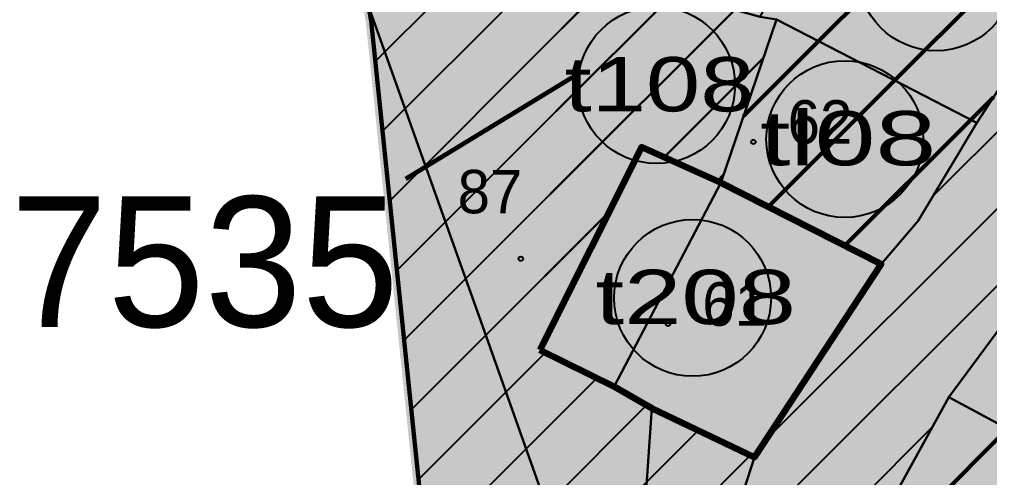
# Model space of a CAD drawing. Extents: x 219756 to 220247, y 631873 to 632472.
# Drawn here: x 219843.92 to 219888.51, y 632123.27 to 632144.35 of the extents above; entities that cross this region are included whole.
import ezdxf
from ezdxf.enums import TextEntityAlignment as Align

# ---------------------------------------------------------------- set-up
doc = ezdxf.new("R2010")
doc.units = 0
doc.header["$MEASUREMENT"] = 0
for name, color, linetype in [('1601', 1, 'Continuous'), ('1602', 1, 'Continuous'), ('1602_OLD', 7, 'Continuous'), ('1603', 7, 'Continuous'), ('1802', 5, 'Continuous'), ('1803A', 7, 'Continuous'), ('18COMPILE', 5, 'Continuous'), ('18COMPILEA', 255, 'Continuous'), ('18NOTE99', 2, 'Continuous'), ('YEUD7151', 7, 'Continuous'), ('YEUD7500', 7, 'Continuous'), ('YEUD7637', 7, 'Continuous')]:
    doc.layers.add(name, color=color, linetype=linetype)
doc.styles.add('HEBTEXT', font='HEBTXT')
doc.styles.add('HEBTXT', font='hebtxt')
doc.styles.add('WinHeb_WindowsTTF', font='arial.ttf')

# ---------------------------------------------------------------- blocks, each defined once
blk = doc.blocks.new('ARROW')
at = {"const_width": 0.3}
blk.add_lwpolyline([(-0.548, 5.417), (0.734, -7.346)], dxfattribs=at)
blk.add_lwpolyline([(0.806, -7.875, 0, 4, 0), (0.225, -1.72, 4, 4, 0)], format="xyseb")
blk = doc.blocks.new('1803')
blk.add_circle((0, 0), 3.606)
at = {"style": 'HEBTEXT'}
for tag, p in [('MIGRASH', (0, 0)), ('TABA', (0, -3.333)), ('YEUD', (0, -6.667))]:
    blk.add_attdef(tag, text='', height=2.5, dxfattribs=at).set_placement(p, align=Align.MIDDLE_CENTER)
at = {"style": 'HEBTEXT', "flags": 1}
blk.add_attdef('AREA', text='', height=2.5, dxfattribs=at).set_placement((0, -10), align=Align.MIDDLE_CENTER)
blk = doc.blocks.new('PARCEL')
blk.add_circle((0, 0), 0.1)
at = {"style": 'HEBTXT'}
blk.add_attdef('PARCEL_NO', (1.572, -0.082), '', height=2, dxfattribs=at)
at = {"style": 'HEBTXT', "flags": 1}
for tag, p in [('PARCEL_BUI', (0, -6)), ('SETTLEMENT', (0, -9)), ('MUNICIPAL_', (0, -12)), ('LEGAL_AREA', (0, -15)), ('GUSH_SUFFI', (0, -18.137)), ('GUSH_NO', (0, -21.137)), ('PERIMETER', (0, -24.137)), ('AREA', (0, -27.137)), ('ON_SHEET', (0, -29.74)), ('OWNERSHIP', (0.105, -32.665))]:
    blk.add_attdef(tag, p, '', height=2, dxfattribs=at)

msp = doc.modelspace()

# ---------------------------------------------------------------- hatches: boundary and pattern name
at = {"layer": 'YEUD7151'}
for points in [[(219878.714, 632144.34), (219878.867, 632145.104), (219878.411, 632145.263), (219883.558, 632154.465), (219893.902, 632148.84), (219887.917, 632139.59)], [(219878.714, 632144.34), (219878.867, 632145.104), (219878.411, 632145.263), (219883.558, 632154.465), (219893.902, 632148.84), (219887.917, 632139.59)], [(219876.152, 632136.84), (219878.714, 632144.34), (219887.917, 632139.59), (219885.23, 632135.09), (219884.9, 632134.703), (219883.527, 632133.09)], [(219876.152, 632136.84), (219878.714, 632144.34), (219887.917, 632139.59), (219885.23, 632135.09), (219884.9, 632134.703), (219883.527, 632133.09)], [(219886.636, 632126.965), (219896.402, 632121.715), (219902.152, 632127.84), (219896.214, 632132.59), (219894.652, 632131.09), (219891.339, 632133.34), (219891.192, 632133.14)], [(219886.636, 632126.965), (219896.402, 632121.715), (219902.152, 632127.84), (219896.214, 632132.59), (219894.652, 632131.09), (219891.339, 632133.34), (219891.192, 632133.14)], [(219896.402, 632121.715), (219886.636, 632126.965), (219883.837, 632121.886), (219880.23, 632115.34), (219888.574, 632111.715), (219889.984, 632111.628), (219890.605, 632111.59), (219891.649, 632113.414), (219892.046, 632114.107)], [(219896.402, 632121.715), (219886.636, 632126.965), (219883.837, 632121.886), (219880.23, 632115.34), (219888.574, 632111.715), (219889.984, 632111.628), (219890.605, 632111.59), (219891.649, 632113.414), (219892.046, 632114.107)]]:
    msp.add_hatch(color=41, dxfattribs=at).paths.add_polyline_path(points)
at = {"layer": 'YEUD7151', "lineweight": 50}
h = msp.add_hatch(dxfattribs=at)
h.set_pattern_fill('LINE', color=250, scale=30, angle=45, style=0)
h.paths.add_polyline_path([(219878.714, 632144.34), (219878.867, 632145.104), (219878.411, 632145.263), (219883.558, 632154.465), (219893.902, 632148.84), (219887.917, 632139.59)])
h = msp.add_hatch(dxfattribs=at)
h.set_pattern_fill('LINE', color=250, scale=30, angle=45, style=0)
h.paths.add_polyline_path([(219878.714, 632144.34), (219878.867, 632145.104), (219878.411, 632145.263), (219883.558, 632154.465), (219893.902, 632148.84), (219887.917, 632139.59)])
h = msp.add_hatch(dxfattribs=at)
h.set_pattern_fill('LINE', color=250, scale=30, angle=45, style=0)
h.paths.add_polyline_path([(219876.152, 632136.84), (219878.714, 632144.34), (219887.917, 632139.59), (219885.23, 632135.09), (219884.9, 632134.703), (219883.527, 632133.09)])
h = msp.add_hatch(dxfattribs=at)
h.set_pattern_fill('LINE', color=250, scale=30, angle=45, style=0)
h.paths.add_polyline_path([(219876.152, 632136.84), (219878.714, 632144.34), (219887.917, 632139.59), (219885.23, 632135.09), (219884.9, 632134.703), (219883.527, 632133.09)])
h = msp.add_hatch(dxfattribs=at)
h.set_pattern_fill('LINE', color=250, scale=30, angle=45, style=0)
h.paths.add_polyline_path([(219886.636, 632126.965), (219896.402, 632121.715), (219902.152, 632127.84), (219896.214, 632132.59), (219894.652, 632131.09), (219891.339, 632133.34), (219891.192, 632133.14)])
h = msp.add_hatch(dxfattribs=at)
h.set_pattern_fill('LINE', color=250, scale=30, angle=45, style=0)
h.paths.add_polyline_path([(219886.636, 632126.965), (219896.402, 632121.715), (219902.152, 632127.84), (219896.214, 632132.59), (219894.652, 632131.09), (219891.339, 632133.34), (219891.192, 632133.14)])
h = msp.add_hatch(dxfattribs=at)
h.set_pattern_fill('LINE', color=250, scale=30, angle=45, style=0)
h.paths.add_polyline_path([(219896.402, 632121.715), (219886.636, 632126.965), (219883.837, 632121.886), (219880.23, 632115.34), (219888.574, 632111.715), (219889.984, 632111.628), (219890.605, 632111.59), (219891.649, 632113.414), (219892.046, 632114.107)])
h = msp.add_hatch(dxfattribs=at)
h.set_pattern_fill('LINE', color=250, scale=30, angle=45, style=0)
h.paths.add_polyline_path([(219896.402, 632121.715), (219886.636, 632126.965), (219883.837, 632121.886), (219880.23, 632115.34), (219888.574, 632111.715), (219889.984, 632111.628), (219890.605, 632111.59), (219891.649, 632113.414), (219892.046, 632114.107)])
at = {"layer": 'YEUD7500'}
msp.add_hatch(color=23, dxfattribs=at).paths.add_polyline_path([(219867.837, 632129.147), (219871.246, 632127.465), (219872.98, 632126.465), (219877.699, 632124.215), (219883.527, 632133.09), (219876.152, 632136.84), (219872.503, 632138.477)])
msp.add_hatch(color=23, dxfattribs=at).paths.add_polyline_path([(219867.837, 632129.147), (219871.246, 632127.465), (219872.98, 632126.465), (219877.699, 632124.215), (219883.527, 632133.09), (219876.152, 632136.84), (219872.503, 632138.477)])
at = {"layer": 'YEUD7637'}
h = msp.add_hatch(color=3, dxfattribs=at)
h.dxf.hatch_style = 1
h.paths.add_polyline_path([(219902.271, 632107.535), (219900.636, 632108.465), (219894.48, 632112.84), (219892.046, 632114.107), (219891.733, 632113.56), (219890.605, 632111.59), (219888.574, 632111.715), (219880.23, 632115.34), (219886.636, 632126.965), (219891.339, 632133.34), (219894.309, 632138.025), (219895.855, 632140.465), (219899.636, 632146.465), (219913.968, 632167.453), (219915.683, 632169.965), (219926.177, 632179.89), (219928.371, 632181.965), (219928.576, 632182.156), (219931.773, 632185.126), (219933.214, 632186.465), (219941.777, 632177.715), (219945.699, 632182.965), (219951.058, 632179.59), (219954.261, 632185.454), (219940.051, 632194.115), (219927.902, 632201.533), (219922.803, 632204.648), (219921.106, 632201.626), (219919.121, 632198.09), (219922.351, 632196.17), (219927.386, 632193.178), (219926.151, 632191.48), (219924.256, 632188.877), (219917.589, 632179.715), (219916.496, 632179.09), (219914.876, 632176.551), (219914.183, 632175.465), (219910.011, 632170.34), (219905.605, 632164.715), (219902.373, 632160.319), (219899.449, 632156.34), (219893.902, 632148.84), (219887.917, 632139.59), (219885.23, 632135.09), (219884.06, 632133.716), (219883.527, 632133.09), (219877.699, 632124.215), (219872.98, 632126.465), (219871.246, 632127.465), (219867.837, 632129.147), (219869.109, 632147.648), (219870.753, 632148.179), (219872.346, 632147.382), (219867.554, 632154.431), (219862.402, 632159.465), (219860.779, 632159.921), (219858.402, 632160.59), (219859.574, 632149.715), (219859.964, 632144.965), (219860.088, 632144.251), (219862.91, 632116.907), (219869.652, 632117.715), (219883.136, 632088.84), (219888.739, 632085.501), (219887.781, 632089.077), (219886.564, 632092.793), (219887.639, 632097.698), (219896.851, 632096.959), (219898.351, 632100.229), (219898.596, 632100.764), (219898.661, 632100.883), (219898.909, 632101.335), (219901.25, 632105.472)])
h = msp.add_hatch(dxfattribs=at)
h.set_pattern_fill('ANSI31', color=142, scale=20)
h.paths.add_polyline_path([(219902.271, 632107.535), (219900.636, 632108.465), (219894.48, 632112.84), (219892.046, 632114.107), (219891.733, 632113.56), (219890.605, 632111.59), (219888.574, 632111.715), (219880.23, 632115.34), (219886.636, 632126.965), (219891.339, 632133.34), (219894.309, 632138.025), (219895.855, 632140.465), (219899.636, 632146.465), (219913.968, 632167.453), (219915.683, 632169.965), (219926.177, 632179.89), (219928.371, 632181.965), (219928.576, 632182.156), (219931.773, 632185.126), (219933.214, 632186.465), (219941.777, 632177.715), (219945.699, 632182.965), (219951.058, 632179.59), (219954.261, 632185.454), (219940.051, 632194.115), (219927.902, 632201.533), (219922.803, 632204.648), (219921.106, 632201.626), (219919.121, 632198.09), (219922.351, 632196.17), (219927.386, 632193.178), (219926.151, 632191.48), (219924.256, 632188.877), (219917.589, 632179.715), (219916.496, 632179.09), (219914.876, 632176.551), (219914.183, 632175.465), (219910.011, 632170.34), (219905.605, 632164.715), (219902.373, 632160.319), (219899.449, 632156.34), (219893.902, 632148.84), (219887.917, 632139.59), (219885.23, 632135.09), (219884.06, 632133.716), (219883.527, 632133.09), (219877.699, 632124.215), (219872.98, 632126.465), (219871.246, 632127.465), (219867.837, 632129.147), (219869.109, 632147.648), (219870.753, 632148.179), (219872.346, 632147.382), (219867.554, 632154.431), (219862.402, 632159.465), (219860.779, 632159.921), (219858.402, 632160.59), (219859.574, 632149.715), (219859.964, 632144.965), (219860.088, 632144.251), (219862.91, 632116.907), (219869.652, 632117.715), (219883.136, 632088.84), (219888.739, 632085.501), (219887.781, 632089.077), (219886.564, 632092.793), (219887.639, 632097.698), (219896.851, 632096.959), (219898.351, 632100.229), (219898.596, 632100.764), (219898.661, 632100.883), (219898.909, 632101.335), (219901.25, 632105.472)])
msp.add_hatch(color=3, dxfattribs=at).paths.add_polyline_path([(219878.714, 632144.34), (219878.867, 632145.104), (219878.411, 632145.263), (219877.648, 632145.528), (219877.257, 632144.663), (219875.349, 632145.198), (219875.102, 632144.892), (219873.058, 632145.84), (219873.34, 632146.885), (219872.346, 632147.382), (219870.753, 632148.179), (219869.109, 632147.648), (219867.837, 632129.147), (219872.503, 632138.477), (219876.152, 632136.84)])
msp.add_hatch(color=3, dxfattribs=at).paths.add_polyline_path([(219878.714, 632144.34), (219878.867, 632145.104), (219878.411, 632145.263), (219877.648, 632145.528), (219877.257, 632144.663), (219875.349, 632145.198), (219875.102, 632144.892), (219873.058, 632145.84), (219873.34, 632146.885), (219872.346, 632147.382), (219870.753, 632148.179), (219869.109, 632147.648), (219867.837, 632129.147), (219872.503, 632138.477), (219876.152, 632136.84)])
at = {"layer": 'YEUD7637', "lineweight": 30}
h = msp.add_hatch(dxfattribs=at)
h.set_pattern_fill('LINE', color=142, scale=20, angle=45, style=0)
h.paths.add_polyline_path([(219878.714, 632144.34), (219878.867, 632145.104), (219878.411, 632145.263), (219877.648, 632145.528), (219877.257, 632144.663), (219875.349, 632145.198), (219875.102, 632144.892), (219873.058, 632145.84), (219873.34, 632146.885), (219872.346, 632147.382), (219870.753, 632148.179), (219869.109, 632147.648), (219867.837, 632129.147), (219872.503, 632138.477), (219876.152, 632136.84)])
h = msp.add_hatch(dxfattribs=at)
h.set_pattern_fill('LINE', color=142, scale=20, angle=45, style=0)
h.paths.add_polyline_path([(219878.714, 632144.34), (219878.867, 632145.104), (219878.411, 632145.263), (219877.648, 632145.528), (219877.257, 632144.663), (219875.349, 632145.198), (219875.102, 632144.892), (219873.058, 632145.84), (219873.34, 632146.885), (219872.346, 632147.382), (219870.753, 632148.179), (219869.109, 632147.648), (219867.837, 632129.147), (219872.503, 632138.477), (219876.152, 632136.84)])

# ---------------------------------------------------------------- linework, layer by layer
at = {"color": 6, "const_width": 0.2}
msp.add_lwpolyline([(219862.91, 632116.907), (219860.088, 632144.251), (219859.964, 632144.965)], dxfattribs=at)
at = {"layer": '1601', "const_width": 0.45}
msp.add_lwpolyline([(219869.652, 632117.715), (219865.121, 632130.465), (219859.964, 632144.965), (219859.574, 632149.715), (219858.402, 632160.59), (219856.98, 632176.215), (219856.355, 632184.965), (219855.964, 632196.59), (219855.386, 632205.09), (219858.589, 632209.715), (219862.699, 632216.465), (219867.464, 632223.59), (219869.058, 632225.715), (219885.98, 632219.84), (219896.214, 632216.59), (219904.261, 632214.09), (219917.636, 632211.465), (219935.152, 632200.09), (219947.152, 632200.715), (219953.121, 632197.84), (219958.933, 632194.965)], dxfattribs=at)
at = {"layer": '1602'}
for points in [[(219869.652, 632117.715), (219865.121, 632130.465), (219859.964, 632144.965), (219868.183, 632155.215), (219872.714, 632151.465), (219871.167, 632149.465), (219873.496, 632147.465), (219873.058, 632145.84), (219877.964, 632144.465), (219878.714, 632144.34), (219876.152, 632136.84), (219871.246, 632127.465), (219872.98, 632126.465), (219872.308, 632116.715)], [(219893.902, 632148.84), (219887.917, 632139.59), (219885.23, 632135.09), (219883.527, 632133.09), (219877.699, 632124.215), (219876.73, 632121.215)], [(219880.23, 632115.34), (219886.636, 632126.965), (219891.339, 632133.34)]]:
    msp.add_lwpolyline(points, dxfattribs=at)
for points in [[(219887.917, 632139.59), (219878.714, 632144.34), (219877.964, 632144.465), (219883.558, 632154.465), (219893.902, 632148.84)], [(219883.527, 632133.09), (219876.152, 632136.84), (219878.714, 632144.34), (219887.917, 632139.59), (219885.23, 632135.09)], [(219877.699, 632124.215), (219876.199, 632124.84), (219872.98, 632126.465), (219871.246, 632127.465), (219876.152, 632136.84), (219883.527, 632133.09)], [(219886.636, 632126.965), (219896.402, 632121.715), (219902.152, 632127.84), (219896.214, 632132.59), (219894.652, 632131.09), (219891.339, 632133.34)], [(219886.636, 632126.965), (219896.402, 632121.715), (219890.605, 632111.59), (219888.574, 632111.715), (219880.23, 632115.34)], [(219877.699, 632124.215), (219876.199, 632124.84), (219872.98, 632126.465), (219872.308, 632116.715), (219873.902, 632116.59), (219875.449, 632121.715), (219876.73, 632121.215)]]:
    msp.add_lwpolyline(points, close=True, dxfattribs=at)
at = {"layer": '1602_OLD'}
for points in [[(219872.308, 632116.715), (219872.98, 632126.465), (219871.246, 632127.465), (219876.152, 632136.84), (219878.714, 632144.34), (219877.964, 632144.465), (219873.058, 632145.84), (219873.496, 632147.465), (219871.167, 632149.465), (219872.714, 632151.465), (219868.183, 632155.215), (219859.964, 632144.965), (219865.121, 632130.465), (219869.652, 632117.715)], [(219872.308, 632116.715), (219872.98, 632126.465), (219871.246, 632127.465), (219876.152, 632136.84), (219878.714, 632144.34), (219877.964, 632144.465), (219873.058, 632145.84), (219873.496, 632147.465), (219871.167, 632149.465), (219872.714, 632151.465), (219868.183, 632155.215), (219859.964, 632144.965), (219865.121, 632130.465), (219869.652, 632117.715)], [(219869.652, 632117.715), (219865.121, 632130.465), (219859.964, 632144.965), (219868.183, 632155.215), (219872.714, 632151.465), (219871.167, 632149.465), (219873.496, 632147.465), (219873.058, 632145.84), (219877.964, 632144.465), (219878.714, 632144.34), (219876.152, 632136.84), (219871.246, 632127.465), (219872.98, 632126.465), (219872.308, 632116.715)], [(219876.73, 632121.215), (219877.699, 632124.215), (219883.527, 632133.09), (219885.23, 632135.09), (219887.917, 632139.59), (219893.902, 632148.84)], [(219876.73, 632121.215), (219877.699, 632124.215), (219883.527, 632133.09), (219885.23, 632135.09), (219887.917, 632139.59), (219893.902, 632148.84)], [(219893.902, 632148.84), (219887.917, 632139.59), (219885.23, 632135.09), (219883.527, 632133.09), (219877.699, 632124.215), (219876.73, 632121.215)], [(219893.902, 632148.84), (219887.917, 632139.59)], [(219893.902, 632148.84), (219887.917, 632139.59)], [(219893.902, 632148.84), (219887.917, 632139.59)], [(219893.902, 632148.84), (219887.917, 632139.59)], [(219859.964, 632144.965), (219865.121, 632130.465)], [(219859.964, 632144.965), (219865.121, 632130.465)], [(219859.964, 632144.965), (219865.121, 632130.465)], [(219859.964, 632144.965), (219865.121, 632130.465)], [(219878.714, 632144.34), (219876.152, 632136.84)], [(219878.714, 632144.34), (219876.152, 632136.84)], [(219878.714, 632144.34), (219876.152, 632136.84)], [(219878.714, 632144.34), (219876.152, 632136.84)], [(219877.964, 632144.465), (219878.714, 632144.34)], [(219877.964, 632144.465), (219878.714, 632144.34)], [(219877.964, 632144.465), (219878.714, 632144.34)], [(219877.964, 632144.465), (219878.714, 632144.34)], [(219887.917, 632139.59), (219878.714, 632144.34)], [(219887.917, 632139.59), (219878.714, 632144.34)], [(219887.917, 632139.59), (219878.714, 632144.34)], [(219887.917, 632139.59), (219878.714, 632144.34)], [(219887.917, 632139.59), (219885.23, 632135.09)], [(219887.917, 632139.59), (219885.23, 632135.09)], [(219887.917, 632139.59), (219885.23, 632135.09)], [(219887.917, 632139.59), (219885.23, 632135.09)], [(219876.152, 632136.84), (219871.246, 632127.465)], [(219876.152, 632136.84), (219871.246, 632127.465)], [(219876.152, 632136.84), (219871.246, 632127.465)], [(219876.152, 632136.84), (219871.246, 632127.465)], [(219876.152, 632136.84), (219883.527, 632133.09)], [(219876.152, 632136.84), (219883.527, 632133.09)], [(219876.152, 632136.84), (219883.527, 632133.09)], [(219876.152, 632136.84), (219883.527, 632133.09)], [(219885.23, 632135.09), (219883.527, 632133.09)], [(219885.23, 632135.09), (219883.527, 632133.09)], [(219885.23, 632135.09), (219883.527, 632133.09)], [(219885.23, 632135.09), (219883.527, 632133.09)], [(219883.527, 632133.09), (219877.699, 632124.215)], [(219883.527, 632133.09), (219877.699, 632124.215)], [(219883.527, 632133.09), (219877.699, 632124.215)], [(219883.527, 632133.09), (219877.699, 632124.215)], [(219891.339, 632133.34), (219886.636, 632126.965), (219880.23, 632115.34)], [(219891.339, 632133.34), (219886.636, 632126.965), (219880.23, 632115.34)], [(219880.23, 632115.34), (219886.636, 632126.965), (219891.339, 632133.34)], [(219891.339, 632133.34), (219886.636, 632126.965)], [(219891.339, 632133.34), (219886.636, 632126.965)], [(219891.339, 632133.34), (219886.636, 632126.965)], [(219891.339, 632133.34), (219886.636, 632126.965)], [(219865.121, 632130.465), (219869.652, 632117.715)], [(219865.121, 632130.465), (219869.652, 632117.715)], [(219865.121, 632130.465), (219869.652, 632117.715)], [(219865.121, 632130.465), (219869.652, 632117.715)], [(219871.246, 632127.465), (219872.98, 632126.465)], [(219871.246, 632127.465), (219872.98, 632126.465)], [(219871.246, 632127.465), (219872.98, 632126.465)], [(219871.246, 632127.465), (219872.98, 632126.465)], [(219886.636, 632126.965), (219880.23, 632115.34)], [(219886.636, 632126.965), (219880.23, 632115.34)], [(219886.636, 632126.965), (219880.23, 632115.34)], [(219886.636, 632126.965), (219880.23, 632115.34)], [(219896.402, 632121.715), (219886.636, 632126.965)], [(219896.402, 632121.715), (219886.636, 632126.965)], [(219896.402, 632121.715), (219886.636, 632126.965)], [(219896.402, 632121.715), (219886.636, 632126.965)], [(219872.308, 632116.715), (219872.98, 632126.465)], [(219872.308, 632116.715), (219872.98, 632126.465)], [(219872.308, 632116.715), (219872.98, 632126.465)], [(219872.308, 632116.715), (219872.98, 632126.465)], [(219872.98, 632126.465), (219876.199, 632124.84)], [(219872.98, 632126.465), (219876.199, 632124.84)], [(219872.98, 632126.465), (219876.199, 632124.84)], [(219872.98, 632126.465), (219876.199, 632124.84)], [(219876.199, 632124.84), (219877.699, 632124.215)], [(219876.199, 632124.84), (219877.699, 632124.215)], [(219876.199, 632124.84), (219877.699, 632124.215)], [(219876.199, 632124.84), (219877.699, 632124.215)], [(219877.699, 632124.215), (219876.73, 632121.215)], [(219877.699, 632124.215), (219876.73, 632121.215)], [(219877.699, 632124.215), (219876.73, 632121.215)], [(219877.699, 632124.215), (219876.73, 632121.215)]]:
    msp.add_lwpolyline(points, dxfattribs=at)
for points in [[(219887.917, 632139.59), (219878.714, 632144.34), (219877.964, 632144.465), (219883.558, 632154.465), (219893.902, 632148.84)], [(219887.917, 632139.59), (219878.714, 632144.34), (219877.964, 632144.465), (219883.558, 632154.465), (219893.902, 632148.84)], [(219887.917, 632139.59), (219878.714, 632144.34), (219877.964, 632144.465), (219883.558, 632154.465), (219893.902, 632148.84)], [(219883.527, 632133.09), (219876.152, 632136.84), (219878.714, 632144.34), (219887.917, 632139.59), (219885.23, 632135.09)], [(219883.527, 632133.09), (219876.152, 632136.84), (219878.714, 632144.34), (219887.917, 632139.59), (219885.23, 632135.09)], [(219883.527, 632133.09), (219876.152, 632136.84), (219878.714, 632144.34), (219887.917, 632139.59), (219885.23, 632135.09)], [(219876.152, 632136.84), (219871.246, 632127.465), (219872.98, 632126.465), (219876.199, 632124.84), (219877.699, 632124.215), (219883.527, 632133.09)], [(219876.152, 632136.84), (219871.246, 632127.465), (219872.98, 632126.465), (219876.199, 632124.84), (219877.699, 632124.215), (219883.527, 632133.09)], [(219877.699, 632124.215), (219876.199, 632124.84), (219872.98, 632126.465), (219871.246, 632127.465), (219876.152, 632136.84), (219883.527, 632133.09)], [(219886.636, 632126.965), (219896.402, 632121.715), (219902.152, 632127.84), (219896.214, 632132.59), (219894.652, 632131.09), (219891.339, 632133.34)], [(219886.636, 632126.965), (219896.402, 632121.715), (219902.152, 632127.84), (219896.214, 632132.59), (219894.652, 632131.09), (219891.339, 632133.34)], [(219886.636, 632126.965), (219896.402, 632121.715), (219902.152, 632127.84), (219896.214, 632132.59), (219894.652, 632131.09), (219891.339, 632133.34)], [(219880.23, 632115.34), (219886.636, 632126.965), (219896.402, 632121.715), (219890.605, 632111.59), (219888.574, 632111.715)], [(219880.23, 632115.34), (219886.636, 632126.965), (219896.402, 632121.715), (219890.605, 632111.59), (219888.574, 632111.715)], [(219886.636, 632126.965), (219896.402, 632121.715), (219890.605, 632111.59), (219888.574, 632111.715), (219880.23, 632115.34)], [(219877.699, 632124.215), (219876.199, 632124.84), (219872.98, 632126.465), (219872.308, 632116.715), (219873.902, 632116.59), (219875.449, 632121.715), (219876.73, 632121.215)], [(219877.699, 632124.215), (219876.199, 632124.84), (219872.98, 632126.465), (219872.308, 632116.715), (219873.902, 632116.59), (219875.449, 632121.715), (219876.73, 632121.215)], [(219877.699, 632124.215), (219876.199, 632124.84), (219872.98, 632126.465), (219872.308, 632116.715), (219873.902, 632116.59), (219875.449, 632121.715), (219876.73, 632121.215)]]:
    msp.add_lwpolyline(points, close=True, dxfattribs=at)
at = {"layer": '1802', "const_width": 0.5}
for points in [[(219893.902, 632148.84), (219887.917, 632139.59), (219885.23, 632135.09), (219884.06, 632133.716), (219883.527, 632133.09), (219877.699, 632124.215), (219872.98, 632126.465), (219871.246, 632127.465), (219867.837, 632129.147), (219869.109, 632147.648), (219870.753, 632148.179), (219872.346, 632147.382), (219867.554, 632154.431), (219862.402, 632159.465), (219860.779, 632159.921), (219858.402, 632160.59), (219859.574, 632149.715), (219859.964, 632144.965), (219860.088, 632144.251), (219862.91, 632116.907)], [(219880.23, 632115.34), (219886.636, 632126.965), (219891.339, 632133.34)]]:
    msp.add_lwpolyline(points, dxfattribs=at)
for points in [[(219878.867, 632145.104), (219878.714, 632144.34), (219887.917, 632139.59), (219893.902, 632148.84), (219883.558, 632154.465), (219878.411, 632145.263)], [(219875.349, 632145.198), (219875.102, 632144.892), (219873.058, 632145.84), (219873.34, 632146.885), (219872.346, 632147.382), (219870.753, 632148.179), (219869.109, 632147.648), (219867.837, 632129.147), (219872.503, 632138.477), (219876.152, 632136.84), (219878.714, 632144.34), (219878.867, 632145.104), (219878.411, 632145.263), (219877.648, 632145.528), (219877.257, 632144.663)], [(219876.152, 632136.84), (219883.527, 632133.09), (219884.06, 632133.716), (219884.9, 632134.703), (219885.23, 632135.09), (219887.917, 632139.59), (219878.714, 632144.34)], [(219867.837, 632129.147), (219871.246, 632127.465), (219872.98, 632126.465), (219877.699, 632124.215), (219883.527, 632133.09), (219876.152, 632136.84), (219872.503, 632138.477)], [(219894.667, 632131.105), (219896.214, 632132.59), (219900.918, 632128.827), (219902.152, 632127.84), (219896.402, 632121.715), (219886.636, 632126.965), (219891.339, 632133.34), (219892.636, 632132.459), (219894.652, 632131.09)], [(219880.23, 632115.34), (219886.636, 632126.965), (219896.402, 632121.715), (219892.638, 632115.141), (219892.046, 632114.107), (219891.733, 632113.56), (219891.649, 632113.414), (219890.605, 632111.59), (219889.984, 632111.628), (219888.574, 632111.715)]]:
    msp.add_lwpolyline(points, close=True, dxfattribs=at)
at = {"layer": '18COMPILE', "const_width": 1.5}
msp.add_lwpolyline([(219883.527, 632133.09), (219876.152, 632136.84), (219878.714, 632144.34), (219878.867, 632145.104), (219878.411, 632145.263), (219877.648, 632145.528), (219877.257, 632144.663), (219875.349, 632145.198), (219875.102, 632144.892), (219873.058, 632145.84), (219873.34, 632146.885), (219870.753, 632148.179), (219869.109, 632147.648), (219867.837, 632129.147), (219871.246, 632127.465), (219872.98, 632126.465), (219876.199, 632124.84), (219877.699, 632124.215), (219883.527, 632133.09)], dxfattribs=at)
msp.add_lwpolyline([(219883.527, 632133.09), (219876.152, 632136.84), (219878.714, 632144.34), (219878.867, 632145.104), (219878.411, 632145.263), (219877.648, 632145.528), (219877.257, 632144.663), (219875.349, 632145.198), (219875.102, 632144.892), (219873.058, 632145.84), (219873.34, 632146.885), (219870.753, 632148.179), (219869.109, 632147.648), (219867.837, 632129.147), (219871.246, 632127.465), (219872.98, 632126.465), (219876.199, 632124.84), (219877.699, 632124.215), (219883.527, 632133.09)], dxfattribs=at)
at = {"layer": '18NOTE99', "const_width": 0.5}
for points in [[(219865.443, 632129.559), (219865.328, 632130.36), (219863.052, 632137.419), (219859.875, 632146.051)], [(219865.443, 632129.559), (219865.328, 632130.36), (219863.052, 632137.419), (219859.875, 632146.051)], [(219871.477, 632127.332), (219872.901, 632126.743), (219872.817, 632126.559), (219871.685, 632120.884), (219871.685, 632119.441), (219871.982, 632116.002), (219875.296, 632115.62)], [(219871.477, 632127.332), (219872.901, 632126.743), (219872.817, 632126.559), (219871.685, 632120.884), (219871.685, 632119.441), (219871.982, 632116.002), (219875.296, 632115.62)], [(219871.685, 632120.884), (219872.588, 632120.782), (219872.308, 632116.715), (219873.902, 632116.59), (219875.449, 632121.715), (219876.73, 632121.215), (219877.699, 632124.215)], [(219871.685, 632120.884), (219872.588, 632120.782), (219872.308, 632116.715), (219873.902, 632116.59), (219875.449, 632121.715), (219876.73, 632121.215), (219877.699, 632124.215)]]:
    msp.add_lwpolyline(points, dxfattribs=at)
at = {"layer": 'YEUD7500', "color": 16, "lineweight": 100}
msp.add_lwpolyline([(219867.837, 632129.147), (219871.246, 632127.465), (219872.98, 632126.465), (219877.699, 632124.215), (219883.527, 632133.09), (219876.152, 632136.84), (219872.503, 632138.477)], close=True, dxfattribs=at)
msp.add_lwpolyline([(219867.837, 632129.147), (219871.246, 632127.465), (219872.98, 632126.465), (219877.699, 632124.215), (219883.527, 632133.09), (219876.152, 632136.84), (219872.503, 632138.477)], close=True, dxfattribs=at)

# ---------------------------------------------------------------- block references
at = {"layer": '1603'}
for p, values in [((219877.652, 632138.715), {'PARCEL_NO': '62'}), ((219873.73, 632130.34), {'PARCEL_NO': '61'})]:
    msp.add_blockref('PARCEL', p, dxfattribs=at).add_auto_attribs(values)
ref = msp.add_blockref('PARCEL', (219866.964, 632133.34), dxfattribs=at)
ref.add_attrib('PARCEL_NO', '87', (219864.059, 632135.429), dxfattribs={"layer": '0', "height": 2, "style": 'HEBTXT'})
at = {"layer": '1803A'}
ref = msp.add_blockref('1803', (219886.054, 632146.515), dxfattribs=at)
ref.add_attrib('MIGRASH', 'r708', dxfattribs={"layer": '0', "height": 2.5, "style": 'WinHeb_WindowsTTF', "width": 1.350803}).set_placement((219886.311, 632146.557), align=Align.MIDDLE_CENTER)
ref = msp.add_blockref('1803', (219873.2, 632141.325), dxfattribs=at)
ref.add_attrib('MIGRASH', 't108', dxfattribs={"layer": '0', "height": 2.5, "style": 'WinHeb_WindowsTTF', "width": 1.284061}).set_placement((219873.338, 632141.368), align=Align.MIDDLE_CENTER)
ref = msp.add_blockref('1803', (219881.849, 632138.844), dxfattribs=at)
ref.add_attrib('MIGRASH', 'tl08', dxfattribs={"layer": '0', "height": 2.5, "style": 'WinHeb_WindowsTTF', "width": 1.439712}).set_placement((219882.004, 632138.887), align=Align.MIDDLE_CENTER)
ref = msp.add_blockref('1803', (219874.855, 632131.54), dxfattribs=at)
ref.add_attrib('MIGRASH', 't208', dxfattribs={"layer": '0', "height": 2.5, "style": 'WinHeb_WindowsTTF', "width": 1.356403}).set_placement((219875.001, 632131.583), align=Align.MIDDLE_CENTER)
at = {"layer": '18COMPILEA', "xscale": 0.6999999999843193, "yscale": 0.6999999999843193, "zscale": 0.6999999999843193, "rotation": 115.6588222365997}
msp.add_blockref('ARROW', (219864.923, 632138.999), dxfattribs=at)
msp.add_blockref('ARROW', (219864.923, 632138.999), dxfattribs=at)

# ---------------------------------------------------------------- texts
at = {"layer": '18COMPILEA', "style": 'HEBTEXT'}
msp.add_text('7535', height=6, dxfattribs=at).set_placement((219852.433, 632133.208), align=Align.MIDDLE_CENTER)
msp.add_text('7535', height=6, dxfattribs=at).set_placement((219852.433, 632133.208), align=Align.MIDDLE_CENTER)

doc.saveas('drawing.dxf')
